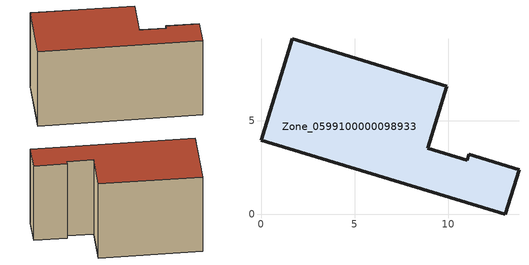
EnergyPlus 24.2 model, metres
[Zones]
Zone_0599100000098933
 floor ground (C_G): 0,3.95 1.66,9.37 9.91,6.84 8.89,3.53 11.01,2.88 11.1,3.19 13.77,2.37 13.04,0 z0
 wall outside (C_F): 13.04,0 13.77,2.37 11.1,3.19 11.01,2.88 8.89,3.53 9.91,6.84 1.66,9.37 0,3.95 13.04,0 z0:7.4
 roof outside (C_R): 1.66,9.37 0,3.95 13.04,0 13.77,2.37 11.1,3.19 11.01,2.88 8.89,3.53 9.91,6.84 z7.4
[BUILDING]
Pand.0599100000098933: North Axis=0; Terrain=City; Loads Convergence Tolerance Value=0.04; Temperature Convergence Tolerance Value=0.4; Solar Distribution=FullExterior; Maximum Number of Warmup Days=25; Minimum Number of Warmup Days=1
[Site:Location]
Rotterdam.The.Hague.AP_ZH_NLD Design_Conditions: Latitude=51.96; Longitude=4.45; Time Zone=1; Elevation=-4.5
[SITE:GROUNDTEMPERATURE:BUILDINGSURFACE]
18, 18, 18, 18, 18, 18, 18, 18, 18, 18, 18, 18
[MATERIAL] Thermal Absorptance=0.9; Solar Absorptance=0.7; Visible Absorptance=0.7
Name | Roughness | Thickness | Conductivity | Density | Specific Heat
G.TC.1975-1991 | MediumSmooth | 0.15 | 0.288461 | 540 | 1210
F.TC.1975-1991 | Rough | 0.3 | 0.230769 | 1920 | 840
R.TC.1975-1991 | MediumRough | 0.2 | 0.153846 | 1500 | 1000
[CONSTRUCTION]
C_G: G.TC.1975-1991
C_F: F.TC.1975-1991
C_R: R.TC.1975-1991
[ZONE]
Zone_0599100000098933: Type=1; Multiplier=1; Ceiling Height=Autocalculate; Volume=Autocalculate; Floor Area=autocalculate; Part of Total Floor Area=Yes
[ZONEINFILTRATION:DESIGNFLOWRATE]
Infil_Zone_0599100000098933: Zone or ZoneList or Space or SpaceList=Zone_0599100000098933; Schedule=AlwaysOn; Design Flow Rate Calculation Method=Flow/Area; Flow Rate per Floor Area=0.003; Constant Term Coefficient=1; Temperature Term Coefficient=0; Velocity Term Coefficient=0; Velocity Squared Term Coefficient=0
[HVACTEMPLATE:ZONE:IDEALLOADSAIRSYSTEM]
Zone_0599100000098933: Maximum Heating Supply Air Temperature=50; Minimum Cooling Supply Air Temperature=13; Maximum Heating Supply Air Humidity Ratio=0.0156; Minimum Cooling Supply Air Humidity Ratio=0.0077; Heating Limit=NoLimit; Cooling Limit=NoLimit; Dehumidification Control Type=ConstantSensibleHeatRatio; Cooling Sensible Heat Ratio=0.7; Dehumidification Setpoint=60; Humidification Control Type=None; Humidification Setpoint=30; Outdoor Air Method=None; Outdoor Air Flow Rate per Person=0.00944; Outdoor Air Flow Rate per Zone Floor Area=0; Outdoor Air Flow Rate per Zone=0; Demand Controlled Ventilation Type=None; Outdoor Air Economizer Type=NoEconomizer; Heat Recovery Type=None; Sensible Heat Recovery Effectiveness=0.7; Latent Heat Recovery Effectiveness=0.65
[ZONECONTROL:THERMOSTAT]
ThermostatControl_Zone_0599100000098933: Zone or ZoneList=Zone_0599100000098933; Control Type Schedule=DualSetpointControlType; Control 1=Thermostat_Zone_0599100000098933; Temperature Difference Between Cutout And Setpoint=0
[THERMOSTATSETPOINT:DUALSETPOINT]
Thermostat_Zone_0599100000098933: Heating Setpoint Temperature Schedule=HeatingSetpoint_Zone_0599100000098933; Cooling Setpoint Temperature Schedule=CoolingSetpoint_Zone_0599100000098933
[SCHEDULE:COMPACT]
HeatingSetpoint_Zone_0599100000098933: Through: 12/31, For: AllDays, Until: 24:00, 21
CoolingSetpoint_Zone_0599100000098933: Through: 12/31, For: AllDays, Until: 24:00, 24
DualSetpointControlType: Through: 12/31, For: AllDays, Until: 24:00, 4
AlwaysOn: Through: 12/31, For: AllDays, Until: 24:00, 1
